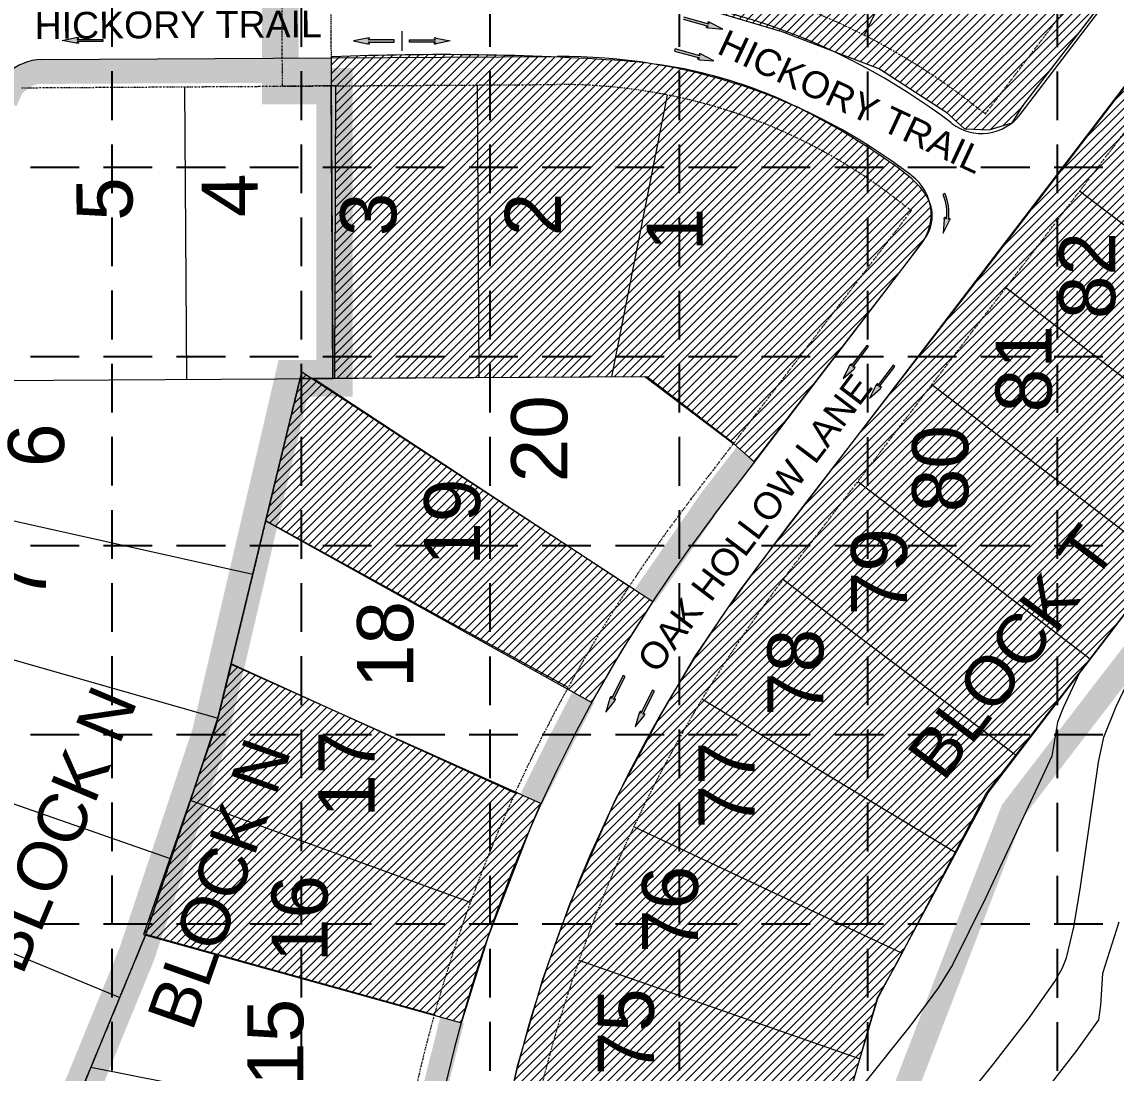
# Model space of a CAD drawing. Extents: x 218174 to 221286, y 216036 to 221010.
# Drawn here: x 218762 to 219211, y 218616.8 to 219048.1 of the extents above; entities that cross this region are included whole.
import ezdxf
from ezdxf.enums import TextEntityAlignment as Align

# ---------------------------------------------------------------- set-up
doc = ezdxf.new("R2010")
doc.units = 0
doc.header["$MEASUREMENT"] = 0
doc.linetypes.add('DASHED', pattern=[0.75, 0.5, -0.25])
doc.linetypes.add('DIVIDE', pattern=[1.25, 0.5, -0.25, 0, -0.25, 0, -0.25])
for name, color, linetype, lineweight in [('1 ARROWS', 7, 'Continuous', 0), ('1 BLOCK NUMBERS', 7, 'Continuous', 0), ('1 CURB LINE', 7, 'Continuous', 0), ('1 LOT NUMBERS', 7, 'Continuous', 0), ('1 PHASE LINES', 7, 'Continuous', 0), ('1 STREET NAMES', 7, 'Continuous', 0), ('1 TOPO', 42, 'Continuous', 0), ('25', 7, 'Continuous', 0), ('PH.3-27', 7, 'Continuous', 0), ('PH.3-29', 7, 'Continuous', 0), ('PH.4-27', 7, 'Continuous', 0), ('PH.4-29', 7, 'Continuous', 0)]:
    doc.layers.add(name, color=color, linetype=linetype, lineweight=lineweight)
for name, color, linetype in [('1 EROSION BLANKETS', 84, 'Continuous'), ('1 LIMITS OF DISTURBANCE', 1, 'DASHED'), ('1 SODDED LOT', 2, 'Continuous'), ('GRID', 251, 'DASHED')]:
    doc.layers.add(name, color=color, linetype=linetype)
doc.styles.get("Standard").update_dxf_attribs({"font": 'ARIAL.TTF'})
pattern_1 = [(45, (0, 0), (-1.767766952966369, 1.767766952966369), [])]

msp = doc.modelspace()

# ---------------------------------------------------------------- hatches: boundary and pattern name
at = {"layer": '1 ARROWS', "linetype": 'Continuous', "lineweight": 0}
h = msp.add_hatch(color=256, dxfattribs=at)
edge = h.paths.add_edge_path()
edge.add_line((219043.494188928, 219047.9115306392), (219043.8599781288, 219047.1792969141))
edge.add_line((219043.8599781288, 219047.1792969141), (219033.6601390141, 219050.0049530543))
edge.add_line((219033.6601390141, 219050.0049530543), (219033.4343959185, 219049.1751000438))
edge.add_line((219033.4343959185, 219049.1751000438), (219043.6303802187, 219046.3505118008))
edge.add_line((219043.6303802187, 219046.3505118008), (219042.9803479213, 219046.0117582231))
edge.add_line((219042.9803479213, 219046.0117582231), (219042.9791001552, 219046.0105362858))
edge.add_ellipse((219043.4820638986, 219045.8221404998), major_axis=(-0.5396705902496669, 0.1495179609495811), ratio=0.2857142857188273, start_angle=-17.18267222612733, end_angle=124.7269333290235)
edge.add_line((219043.7543857687, 219045.610238785), (219043.7533680291, 219045.6108294559))
edge.add_line((219043.7533680291, 219045.6108294559), (219049.5806, 219045.1753))
edge.add_line((219049.5806, 219045.1753), (219044.3755353549, 219047.8416991427))
edge.add_line((219044.3755353549, 219047.8416991427), (219044.3770063396, 219047.8422249894))
edge.add_ellipse((219044.0264466613, 219047.8047438093), major_axis=(-0.5396705902185697, 0.1495179609697695), ratio=0.2857142857192241, start_angle=234.1684722206289, end_angle=374.4967194461938)
edge.add_line((219043.494188928, 219047.9115306392), (219043.494188928, 219047.9115306392))
h = msp.add_hatch(color=256, dxfattribs=at)
edge = h.paths.add_edge_path()
edge.add_line((218785.2282, 219041.5508), (218784.6802, 219040.9428))
edge.add_line((218784.6802, 219040.9428), (218795.2642, 219040.9428))
edge.add_line((218795.2642, 219040.9428), (218795.2602, 219040.0828))
edge.add_line((218795.2602, 219040.0828), (218784.6802, 219040.0828))
edge.add_line((218784.6802, 219040.0828), (218785.2162, 219039.5828))
edge.add_line((218785.2162, 219039.5828), (218785.2170762508, 219039.581289293))
edge.add_ellipse((218784.682071409, 219039.5340099902), major_axis=(0.5599999835654649, 1.281461009340908e-05), ratio=0.2857142856656849, start_angle=235.2730666650564, end_angle=377.1826722268054, ccw=False)
edge.add_line((218784.3630615066, 219039.4025024787), (218784.3642, 219039.4028))
edge.add_line((218784.3642, 219039.4028), (218778.6322, 219040.5388))
edge.add_line((218778.6322, 219040.5388), (218784.3602, 219041.7188))
edge.add_line((218784.3602, 219041.7188), (218784.3589227942, 219041.7196994756))
edge.add_ellipse((218784.6867519287, 219041.5899882906), major_axis=(0.5599999835553902, 1.28145955607326e-05), ratio=0.2857142857313003, start_angle=-14.496719443086818, end_angle=125.83152777609769, ccw=False)
edge.add_line((218785.2282, 219041.5508), (218785.2282, 219041.5508))
h = msp.add_hatch(color=256, dxfattribs=at)
edge = h.paths.add_edge_path()
edge.add_line((218904.6809, 219039.3373), (218904.1409, 219039.8373))
edge.add_line((218904.1409, 219039.8373), (218914.7249, 219039.8533))
edge.add_line((218914.7249, 219039.8533), (218914.7249, 219040.7133))
edge.add_line((218914.7249, 219040.7133), (218904.1409, 219040.6973))
edge.add_line((218904.1409, 219040.6973), (218904.6889, 219041.3053))
edge.add_line((218904.6889, 219041.3053), (218904.6905218306, 219041.3069771244))
edge.add_ellipse((218904.1482897431, 219041.3461889318), major_axis=(0.5599993003929559, 0.0008676997387176976), ratio=0.2857142856996242, start_angle=-14.49671944819191, end_angle=125.831527777922)
edge.add_line((218903.8202629825, 219041.4753995054), (218903.8209, 219041.4733))
edge.add_line((218903.8209, 219041.4733), (218898.0929, 219040.2853))
edge.add_line((218898.0929, 219040.2853), (218903.8289, 219039.1573))
edge.add_ellipse((218904.1467478772, 219039.2902059224), major_axis=(0.5599993004085901, 0.0008676997202418555), ratio=0.2857142856774649, start_angle=235.2730666702234, end_angle=377.182672233985)
edge.add_line((218904.6816799093, 219039.3383018973), (218904.6809, 219039.3373))
edge.add_line((218904.6809, 219039.3373), (218904.6809, 219039.3373))
edge.add_line((218904.6809, 219039.3373), (218904.6809, 219039.3373))
h = msp.add_hatch(color=256, dxfattribs=at)
edge = h.paths.add_edge_path()
edge.add_line((218931.1689, 219039.3373), (218931.7089, 219039.8373))
edge.add_line((218931.7089, 219039.8373), (218921.1249, 219039.8533))
edge.add_line((218921.1249, 219039.8533), (218921.1249, 219040.7133))
edge.add_line((218921.1249, 219040.7133), (218931.7089, 219040.6973))
edge.add_line((218931.7089, 219040.6973), (218931.1609, 219041.3053))
edge.add_line((218931.1609, 219041.3053), (218931.1593124746, 219041.3069766453))
edge.add_ellipse((218931.7015445621, 219041.3461884527), major_axis=(-0.5599993003517315, 0.0008676997323755125), ratio=0.2857142857882789, start_angle=234.1684722188539, end_angle=374.496719431673, ccw=False)
edge.add_line((218932.0295713227, 219041.4753990264), (218932.0289, 219041.4733))
edge.add_line((218932.0289, 219041.4733), (218937.7569, 219040.2853))
edge.add_line((218937.7569, 219040.2853), (218932.0209, 219039.1573))
edge.add_ellipse((218931.7030863565, 219039.2902054433), major_axis=(-0.5599993003675948, 0.0008676997520417718), ratio=0.2857142857478522, start_angle=-17.182672219505378, end_angle=124.7269333372405, ccw=False)
edge.add_line((218931.1681543244, 219039.3383014182), (218931.1689, 219039.3373))
edge.add_line((218931.1689, 219039.3373), (218931.1689, 219039.3373))
edge.add_line((218931.1689, 219039.3373), (218931.1689, 219039.3373))
h = msp.add_hatch(color=256, dxfattribs=at)
edge = h.paths.add_edge_path()
edge.add_line((219039.889988928, 219034.9016306392), (219040.2557781288, 219034.1693969141))
edge.add_line((219040.2557781288, 219034.1693969141), (219030.0559390141, 219036.9950530543))
edge.add_line((219030.0559390141, 219036.9950530543), (219029.8301959185, 219036.1652000438))
edge.add_line((219029.8301959185, 219036.1652000438), (219040.0261802187, 219033.3406118008))
edge.add_line((219040.0261802187, 219033.3406118008), (219039.3761479213, 219033.0018582231))
edge.add_line((219039.3761479213, 219033.0018582231), (219039.3749001552, 219033.0006362858))
edge.add_ellipse((219039.8778638986, 219032.8122404998), major_axis=(-0.5396705902496669, 0.1495179609495811), ratio=0.2857142857188273, start_angle=-17.18267222612733, end_angle=124.7269333290235)
edge.add_line((219040.1501857687, 219032.600338785), (219040.149168029, 219032.6009294559))
edge.add_line((219040.149168029, 219032.6009294559), (219045.9764, 219032.1654))
edge.add_line((219045.9764, 219032.1654), (219040.7713353549, 219034.8317991427))
edge.add_line((219040.7713353549, 219034.8317991427), (219040.7728063396, 219034.8323249894))
edge.add_ellipse((219040.4222466613, 219034.7948438093), major_axis=(-0.5396705902185697, 0.1495179609697695), ratio=0.2857142857192241, start_angle=234.1684722206289, end_angle=374.4967194461938)
edge.add_line((219039.889988928, 219034.9016306392), (219039.889988928, 219034.9016306392))
h = msp.add_hatch(color=256, dxfattribs=at)
edge = h.paths.add_edge_path()
edge.add_line((219140.4235772142, 218967.2092462878), (219140, 218961.3754))
edge.add_line((219140, 218961.3754), (219142.6495842345, 218966.5807145497))
edge.add_line((219142.6495842345, 218966.5807145497), (219142.6506324156, 218966.5804251458))
edge.add_ellipse((219142.6107496546, 218966.9231654248), major_axis=(0.1521439156134521, 0.5389361599283419), ratio=0.2857142856586508, start_angle=235.273066671286, end_angle=377.182672232911)
edge.add_line((219142.7106138864, 218967.4508894287), (219142.7078560201, 218967.4518771714))
edge.add_line((219142.7078560201, 218967.4518771714), (219142.0815862532, 218967.0740807724))
edge.add_line((219142.0815862532, 218967.0740807724), (219142.0921753636, 218967.0774265125))
edge.add_ellipse((219121.8380733962, 218969.7525329123), major_axis=(14.44619051437899, 14.44619051437899), ratio=0.9999999999992439, start_angle=307.4760785550067, end_angle=337.8843452216398)
edge.add_line((219140.6600608154, 218977.6971932429), (219139.8677500169, 218977.3627633143))
edge.add_ellipse((219121.8380733962, 218969.7525329123), major_axis=(13.83807872566292, 13.83807872566292), ratio=0.9999999999982991, start_angle=307.8085452216744, end_angle=337.88435077719157, ccw=False)
edge.add_line((219141.2541223188, 218967.3026574316), (219141.2532345079, 218967.3036745511))
edge.add_line((219141.2532345079, 218967.3036745511), (219140.8204935226, 218967.9948526506))
edge.add_line((219140.8204935226, 218967.9948526506), (219140.8192347654, 218967.9971907923))
edge.add_ellipse((219140.6333893937, 218967.486294827), major_axis=(0.1521439155941794, 0.5389361598868452), ratio=0.2857142856976919, start_angle=-14.49671944370035, end_angle=125.8315277767805)
edge.add_line((219140.4194842865, 218967.2060422664), (219140.4228986978, 218967.2078931608))
edge.add_line((219140.4228986978, 218967.2078931608), (219140.4235772142, 218967.2092462878))
h = msp.add_hatch(color=256, dxfattribs=at)
edge = h.paths.add_edge_path()
edge.add_line((219103.8168383287, 218906.5002919999), (219103.001661384, 218906.4264368483))
edge.add_line((219103.001661384, 218906.4264368483), (219109.3494110469, 218914.8956242931))
edge.add_line((219109.3494110469, 218914.8956242931), (219108.6588505592, 218915.4082081896))
edge.add_line((219108.6588505592, 218915.4082081896), (219102.3134998947, 218906.9422214959))
edge.add_line((219102.3134998947, 218906.9422214959), (219102.234871786, 218907.6709969401))
edge.add_line((219102.234871786, 218907.6709969401), (219102.2341884678, 218907.6726041512))
edge.add_ellipse((219101.8754872129, 218907.272855558), major_axis=(0.3358700147523963, 0.4480974571419999), ratio=0.2857142857020912, start_angle=-17.1826722305527, end_angle=124.7269333293461)
edge.add_line((219101.5789304512, 218907.0964593092), (219101.5798513351, 218907.0971918793))
edge.add_line((219101.5798513351, 218907.0971918793), (219099.0511, 218901.8292))
edge.add_line((219099.0511, 218901.8292), (219103.4306872311, 218905.7049710773))
edge.add_line((219103.4306872311, 218905.7049710773), (219103.4306409768, 218905.7034096127))
edge.add_ellipse((219103.523463061, 218906.0435287095), major_axis=(0.3358700147534426, 0.4480974571257392), ratio=0.2857142856596107, start_angle=234.168472223415, end_angle=374.4967194489919)
edge.add_line((219103.8168383287, 218906.5002919999), (219103.8168383287, 218906.5002919999))
h = msp.add_hatch(color=256, dxfattribs=at)
edge = h.paths.add_edge_path()
edge.add_line((219114.6194383287, 218898.4036919999), (219113.804261384, 218898.3298368483))
edge.add_line((219113.804261384, 218898.3298368483), (219120.1520110469, 218906.7990242931))
edge.add_line((219120.1520110469, 218906.7990242931), (219119.4614505592, 218907.3116081896))
edge.add_line((219119.4614505592, 218907.3116081896), (219113.1160998947, 218898.8456214959))
edge.add_line((219113.1160998947, 218898.8456214959), (219113.037471786, 218899.5743969402))
edge.add_line((219113.037471786, 218899.5743969402), (219113.0367884678, 218899.5760041513))
edge.add_ellipse((219112.6780872129, 218899.176255558), major_axis=(0.3358700147523963, 0.4480974571419999), ratio=0.2857142857020912, start_angle=-17.1826722305527, end_angle=124.7269333293461)
edge.add_line((219112.3815304512, 218898.9998593092), (219112.3824513351, 218899.0005918793))
edge.add_line((219112.3824513351, 218899.0005918793), (219109.8537, 218893.7326))
edge.add_line((219109.8537, 218893.7326), (219114.2332872311, 218897.6083710773))
edge.add_line((219114.2332872311, 218897.6083710773), (219114.2332409768, 218897.6068096127))
edge.add_ellipse((219114.326063061, 218897.9469287095), major_axis=(0.3358700147534426, 0.4480974571257392), ratio=0.2857142856596107, start_angle=234.168472223415, end_angle=374.4967194489919)
edge.add_line((219114.6194383287, 218898.4036919999), (219114.6194383287, 218898.4036919999))
h = msp.add_hatch(color=256, dxfattribs=at)
edge = h.paths.add_edge_path()
edge.add_line((219005.5658647247, 218770.3776593053), (219004.7757685753, 218770.1638461382))
edge.add_line((219004.7757685753, 218770.1638461382), (219009.562086467, 218779.6037728505))
edge.add_line((219009.562086467, 218779.6037728505), (219008.7932389382, 218779.9891161687))
edge.add_line((219008.7932389382, 218779.9891161687), (219004.0087299346, 218770.5527570781))
edge.add_line((219004.0087299346, 218770.5527570781), (219003.8051682409, 218771.2569293819))
edge.add_line((219003.8051682409, 218771.2569293819), (219003.8042170931, 218771.2583940897))
edge.add_ellipse((219003.5201074559, 218770.8026011263), major_axis=(0.2532557548776231, 0.4994612121678686), ratio=0.2857142856465136, start_angle=-17.18267223583802, end_angle=124.7269333251701)
edge.add_line((219003.2585518933, 218770.5775450659), (219003.259332106, 218770.5784259485))
edge.add_line((219003.259332106, 218770.5784259485), (219001.6804, 218764.9523))
edge.add_line((219001.6804, 218764.9523), (219005.3231761153, 218769.5275121217))
edge.add_line((219005.3231761153, 218769.5275121217), (219005.3234007818, 218769.5259662123))
edge.add_ellipse((219005.3559622304, 218769.8770170408), major_axis=(0.2532557548510342, 0.4994612120809593), ratio=0.2857142857515779, start_angle=234.1684722178788, end_angle=374.4967194412129)
edge.add_line((219005.5658647247, 218770.3776593053), (219005.5658647247, 218770.3776593053))
h = msp.add_hatch(color=256, dxfattribs=at)
edge = h.paths.add_edge_path()
edge.add_line((219017.6066647247, 218764.2726593053), (219016.8165685753, 218764.0588461382))
edge.add_line((219016.8165685753, 218764.0588461382), (219021.6028864669, 218773.4987728505))
edge.add_line((219021.6028864669, 218773.4987728505), (219020.8340389382, 218773.8841161687))
edge.add_line((219020.8340389382, 218773.8841161687), (219016.0495299346, 218764.447757078))
edge.add_line((219016.0495299346, 218764.447757078), (219015.8459682409, 218765.1519293819))
edge.add_line((219015.8459682409, 218765.1519293819), (219015.8450170931, 218765.1533940897))
edge.add_ellipse((219015.5609074559, 218764.6976011263), major_axis=(0.2532557548776231, 0.4994612121678686), ratio=0.2857142856465136, start_angle=-17.18267223583802, end_angle=124.7269333251701)
edge.add_line((219015.2993518933, 218764.4725450659), (219015.300132106, 218764.4734259485))
edge.add_line((219015.300132106, 218764.4734259485), (219013.7212, 218758.8473))
edge.add_line((219013.7212, 218758.8473), (219017.3639761152, 218763.4225121216))
edge.add_line((219017.3639761152, 218763.4225121216), (219017.3642007818, 218763.4209662123))
edge.add_ellipse((219017.3967622304, 218763.7720170408), major_axis=(0.2532557548510342, 0.4994612120809593), ratio=0.2857142857515779, start_angle=234.1684722178788, end_angle=374.4967194412129)
edge.add_line((219017.6066647247, 218764.2726593053), (219017.6066647247, 218764.2726593053))
at = {"layer": '1 SODDED LOT', "lineweight": 0}
h = msp.add_hatch(dxfattribs=at)
h.set_pattern_fill('ANSI31', color=256, scale=20, style=0)
h.set_pattern_definition(pattern_1)
edge = h.paths.add_edge_path()
edge.add_line((219551.4906559289, 220110.564609817), (219367.0987866988, 220109.8185611151))
edge.add_line((219367.0987866988, 220109.8185611151), (219364.5965155221, 219607.4716750037))
edge.add_line((219364.5965155221, 219607.4716750037), (219357.5099899668, 219536.6510588022))
edge.add_line((219357.5099899668, 219536.6510588022), (219331.5260828251, 219464.650086645))
edge.add_line((219331.5260828251, 219464.650086645), (219289.0069493876, 219380.8456823144))
edge.add_line((219289.0069493876, 219380.8456823144), (219143.733235187, 219186.0889645997))
edge.add_line((219143.733235187, 219186.0889645997), (219037.2010362386, 219189.4039041139))
edge.add_line((219037.2010362386, 219189.4039041139), (219018.3036546521, 219060.7464366794))
edge.add_line((219018.3036546521, 219060.7464366794), (219073.8147516077, 219044.2216270044))
edge.add_line((219073.8147516077, 219044.2216270044), (219113.97170986, 219028.8771617048))
edge.add_line((219113.97170986, 219028.8771617048), (219141.1367045943, 219011.1719960742))
edge.add_line((219141.1367045943, 219011.1719960742), (219148.7325851158, 219004.2703739246))
edge.add_line((219148.7325851158, 219004.2703739246), (219158.9253344339, 219003.8629213669))
edge.add_line((219158.9253344339, 219003.8629213669), (219168.3026542572, 219006.7150892708))
edge.add_line((219168.3026542572, 219006.7150892708), (219172.7874567953, 219013.6417943318))
edge.add_line((219172.7874567953, 219013.6417943318), (219360.4262625045, 219257.5249111722))
edge.add_arc((218829.9204208373, 219665.6855245095), 669.3515775158193, 322.4260346540026, 357.521118745443)
edge.add_line((219498.6456402032, 219636.7353033207), (219499.4840874574, 219911.9301388391))
edge.add_arc((219913.975405297, 219910.667291349), 414.4932416194639, 151.4302003989582, 179.8254351675008, ccw=False)
edge.add_line((219549.9528626947, 220108.889983858), (219551.7776915674, 220109.6488172017))
edge.add_line((219551.7776915674, 220109.6488172017), (219551.4906559289, 220110.564609817))
at = {"layer": '1 SODDED LOT', "linetype": 'Continuous', "lineweight": 0}
h = msp.add_hatch(dxfattribs=at)
h.set_pattern_fill('ANSI31', color=256, scale=20, style=0)
h.set_pattern_definition(pattern_1)
edge = h.paths.add_edge_path()
edge.add_line((218792.9918153847, 218306.4195170463), (218792.5888110316, 218436.9376130824))
edge.add_arc((218809.7071111705, 218436.9904697335), 17.11838174213729, 84.14847109547941, 180.1769132087799, ccw=False)
edge.add_arc((218825.1578782486, 218587.7517125168), 134.432528940832, 264.1484710954739, 275.8515289045138)
edge.add_arc((218866.0087629731, 218189.1481921392), 266.2588251462553, 85.56204872935768, 95.85152890451491, ccw=False)
edge.add_arc((218884.598667137, 218428.6713506981), 26.01534860038777, 52.50439969126438, 85.56204872930999, ccw=False)
edge.add_arc((218914.773799782, 218468.0026023273), 23.5576882731502, 232.5043996913234, 278.95432371486)
edge.add_arc((218907.3005126679, 218515.4317646805), 71.57201386264967, 278.9543237148562, 298.8099972128906)
edge.add_arc((218927.4544929734, 218478.7869576906), 29.75067001195555, 298.8099972128783, 364.7503404419957)
edge.add_arc((218887.6386451703, 218475.4782776556), 69.70375624887551, 4.750340442012384, 26.0244827037755)
edge.add_arc((218969.4331892006, 218515.4154167659), 21.3199907265564, 165.9265098079536, 206.0244827037681, ccw=False)
edge.add_arc((218911.5841076669, 218529.9176504642), 38.31918277989546, 345.9265098079547, 362.7294290659009)
edge.add_arc((218991.0059255813, 218533.7039737903), 41.19283772741487, 164.492575404807, 182.7294290659083, ccw=False)
edge.add_line((218951.3126795228, 218544.7174245381), (218957.0250880116, 218581.7973906528))
edge.add_line((218957.0250880116, 218581.7973906528), (218965.3532897167, 218619.6507928589))
edge.add_line((218965.3532897167, 218619.6507928589), (218975.7844262755, 218655.3212290484))
edge.add_line((218975.7844262755, 218655.3212290484), (218986.910949172, 218686.1275027418))
edge.add_line((218986.910949172, 218686.1275027418), (219005.5749255331, 218729.0737087201))
edge.add_line((219005.5749255331, 218729.0737087201), (219024.2308981534, 218763.8928197773))
edge.add_line((219024.2308981534, 218763.8928197773), (219038.1181353317, 218787.6630125561))
edge.add_line((219038.1181353317, 218787.6630125561), (219056.0106151165, 218813.9596891196))
edge.add_line((219056.0106151165, 218813.9596891196), (219076.2424282412, 218840.9921079255))
edge.add_line((219076.2424282412, 218840.9921079255), (219154.9378749889, 218943.261599778))
edge.add_line((219154.9378749889, 218943.261599778), (219302.1438696769, 219136.1252177535))
edge.add_line((219302.1438696769, 219136.1252177535), (219343.0271480601, 219189.8129779124))
edge.add_arc((219358.0117187475, 219178.4022136515), 18.83461971216309, 94.05657188097922, 142.7106947803644, ccw=False)
edge.add_arc((219358.3452576294, 219173.6991223459), 23.5495233182004, 38.496627951999415, 94.05657188098678, ccw=False)
edge.add_line((219376.7761694218, 219188.357960602), (219456.7607520093, 219127.3601066703))
edge.add_line((219456.7607520093, 219127.3601066703), (219452.083984884, 219117.0520491232))
edge.add_line((219452.083984884, 219117.0520491232), (219286.1101146087, 218898.6049499989))
edge.add_line((219286.1101146087, 218898.6049499989), (219195.7687342062, 218780.8971230036))
edge.add_line((219195.7687342062, 218780.8971230036), (219157.6976288217, 218731.7207549199))
edge.add_line((219157.6976288217, 218731.7207549199), (219120.9072713568, 218661.8672320252))
edge.add_line((219120.9072713568, 218661.8672320252), (219113.0114637408, 218647.5350000087))
edge.add_line((219113.0114637408, 218647.5350000087), (219092.5094443291, 218576.6106938768))
edge.add_line((219092.5094443291, 218576.6106938768), (219085.9693636759, 218555.8647173932))
edge.add_line((219085.9693636759, 218555.8647173932), (219078.1509895835, 218507.7567122657))
edge.add_line((219078.1509895835, 218507.7567122657), (219078.1691740824, 218304.7228306319))
edge.add_line((219078.1691740824, 218304.7228306319), (218792.9918153847, 218306.4195170463))
h = msp.add_hatch(dxfattribs=at)
h.set_pattern_fill('ANSI31', color=256, scale=20, style=0)
h.set_pattern_definition(pattern_1)
edge = h.paths.add_edge_path()
edge.add_line((218890.2948494721, 218901.9633619275), (219017.651247006, 218902.6093569106))
edge.add_line((219017.651247006, 218902.6093569106), (219054.1808319263, 218875.0649618356))
edge.add_line((219054.1808319263, 218875.0649618356), (219062.5400454588, 218867.5812447517))
edge.add_line((219062.5400454588, 218867.5812447517), (219126.6761755835, 218951.1881472102))
edge.add_line((219126.6761755835, 218951.1881472102), (219132.5701515987, 218959.3060937009))
edge.add_arc((219119.887193312, 218968.5144633333), 15.67327349939423, 324.0187472457891, 396.5455574847938)
edge.add_arc((219099.1225729251, 218953.1238867116), 41.51972990178454, 36.54555748477078, 53.49797667503278)
edge.add_arc((218950.8886156238, 218752.8119850618), 290.7147620347448, 53.4979766750335, 62.50214477983394)
edge.add_arc((218995.7025267608, 218838.9065759139), 193.6551658817027, 62.50214477983997, 86.02825116851508)
edge.add_arc((218934.5915588794, 217958.7425740153), 1075.938125387183, 86.02825116851493, 92.40395198092087)
edge.add_line((218889.4617987939, 219033.7338085918), (218888.9043969463, 219033.7338085918))
edge.add_line((218888.9043969463, 219033.7338085918), (218888.9043969463, 219022.0326767137))
edge.add_line((218888.9043969463, 219022.0326767137), (218890.6624879629, 219022.0326767137))
edge.add_line((218890.6624879629, 219022.0326767137), (218890.2948494721, 218901.9633619275))
h = msp.add_hatch(dxfattribs=at)
h.set_pattern_fill('ANSI31', color=256, scale=20, style=0)
h.set_pattern_definition(pattern_1)
h.paths.add_polyline_path([(218862.1390128775, 218843.3283506808), (218876.8456623598, 218904.5317895282), (219011.2939504476, 218816.5476410917), (219020.8578656911, 218810.3933993776), (219007.8155247274, 218789.6948789287), (218995.7817618118, 218768.9415373797)])
h = msp.add_hatch(dxfattribs=at)
h.set_pattern_fill('ANSI31', color=256, scale=20, style=0)
h.set_pattern_definition(pattern_1)
h.paths.add_polyline_path([(218811.9785025719, 218673.7479858052), (218942.4257740283, 218637.4856461744), (218953.5412197477, 218673.0747192356), (218970.7266170616, 218717.4550516783), (218974.9671696456, 218727.49079867), (218847.9780691096, 218784.4686238768), (218841.5517482912, 218759.1396543756)])

# ---------------------------------------------------------------- linework, layer by layer
at = {"layer": '1 ARROWS', "linetype": 'Continuous', "lineweight": 0}
for p, q in [((219043.8599781288, 219047.1792969141), (219033.6601390141, 219050.0049530543)), ((219033.4343959185, 219049.1751000438), (219043.6303802187, 219046.3505118008)), ((219042.9803479213, 219046.0117582231), (219042.9791001552, 219046.0105362858)), ((219043.6303802187, 219046.3505118008), (219042.9803479213, 219046.0117582231)), ((219043.494188928, 219047.9115306392), (219043.8599781288, 219047.1792969141)), ((219043.494188928, 219047.9115306392), (219043.494188928, 219047.9115306392)), ((219043.7543857687, 219045.610238785), (219043.7533680291, 219045.6108294559)), ((219043.7533680291, 219045.6108294559), (219049.5806, 219045.1753)), ((219044.3755353549, 219047.8416991427), (219044.3770063396, 219047.8422249894)), ((219049.5806, 219045.1753), (219044.3755353549, 219047.8416991427)), ((218778.6322, 219040.5388), (218784.3602, 219041.7188)), ((218784.3642, 219039.4028), (218778.6322, 219040.5388)), ((218784.3602, 219041.7188), (218784.3589227942, 219041.7196994756)), ((218785.2282, 219041.5508), (218784.6802, 219040.9428)), ((218784.6802, 219040.9428), (218795.2642, 219040.9428)), ((218785.2282, 219041.5508), (218785.2282, 219041.5508)), ((218795.2642, 219040.9428), (218795.2602, 219040.0828)), ((218903.8209, 219041.4733), (218898.0929, 219040.2853)), ((218903.8202629825, 219041.4753995054), (218903.8209, 219041.4733)), ((218904.1409, 219040.6973), (218904.6889, 219041.3053)), ((218914.7249, 219040.7133), (218904.1409, 219040.6973)), ((218904.6889, 219041.3053), (218904.6905218306, 219041.3069771244)), ((218914.7249, 219039.8533), (218914.7249, 219040.7133)), ((218917.9449, 219044.2813), (218917.9049, 219036.2813)), ((218921.1249, 219039.8533), (218921.1249, 219040.7133)), ((218921.1249, 219040.7133), (218931.7089, 219040.6973)), ((218931.1609, 219041.3053), (218931.1593124746, 219041.3069766453)), ((218931.7089, 219040.6973), (218931.1609, 219041.3053)), ((218932.0295713227, 219041.4753990264), (218932.0289, 219041.4733)), ((218932.0289, 219041.4733), (218937.7569, 219040.2853)), ((218784.3630615066, 219039.4025024787), (218784.3642, 219039.4028)), ((218795.2602, 219040.0828), (218784.6802, 219040.0828)), ((218784.6802, 219040.0828), (218785.2162, 219039.5828)), ((218785.2162, 219039.5828), (218785.2170762508, 219039.581289293)), ((218898.0929, 219040.2853), (218903.8289, 219039.1573)), ((218904.1409, 219039.8373), (218914.7249, 219039.8533)), ((218904.6809, 219039.3373), (218904.1409, 219039.8373)), ((218904.6816799093, 219039.3383018973), (218904.6809, 219039.3373)), ((218904.6809, 219039.3373), (218904.6809, 219039.3373)), ((218904.6809, 219039.3373), (218904.6809, 219039.3373)), ((218931.7089, 219039.8373), (218921.1249, 219039.8533)), ((218931.1681543244, 219039.3383014182), (218931.1689, 219039.3373)), ((218931.1689, 219039.3373), (218931.7089, 219039.8373)), ((218931.1689, 219039.3373), (218931.1689, 219039.3373)), ((218931.1689, 219039.3373), (218931.1689, 219039.3373)), ((218937.7569, 219040.2853), (218932.0209, 219039.1573)), ((219030.0559390141, 219036.9950530543), (219029.8301959185, 219036.1652000438)), ((219029.8301959185, 219036.1652000438), (219040.0261802187, 219033.3406118008)), ((219040.2557781288, 219034.1693969141), (219030.0559390141, 219036.9950530543)), ((219039.3761479213, 219033.0018582231), (219039.3749001552, 219033.0006362858)), ((219040.0261802187, 219033.3406118008), (219039.3761479213, 219033.0018582231)), ((219039.889988928, 219034.9016306392), (219040.2557781288, 219034.1693969141)), ((219039.889988928, 219034.9016306392), (219039.889988928, 219034.9016306392)), ((219040.1501857687, 219032.600338785), (219040.149168029, 219032.6009294559)), ((219040.149168029, 219032.6009294559), (219045.9764, 219032.1654)), ((219040.7713353549, 219034.8317991427), (219040.7728063396, 219034.8323249894)), ((219045.9764, 219032.1654), (219040.7713353549, 219034.8317991427)), ((219140.6600608154, 218977.6971932429), (219139.8677500169, 218977.3627633143)), ((219140.4235772142, 218967.2092462878), (219140, 218961.3754)), ((219140, 218961.3754), (219142.6495842345, 218966.5807145497)), ((219140.4194842865, 218967.2060422664), (219140.4228986978, 218967.2078931608)), ((219140.4228986978, 218967.2078931608), (219140.4235772142, 218967.2092462878)), ((219140.8204935226, 218967.9948526506), (219140.8192347654, 218967.9971907923)), ((219141.2532345079, 218967.3036745511), (219140.8204935226, 218967.9948526506)), ((219141.2541223188, 218967.3026574316), (219141.2532345079, 218967.3036745511)), ((219142.7078560201, 218967.4518771714), (219142.0815862532, 218967.0740807724)), ((219142.0815862532, 218967.0740807724), (219142.0921753636, 218967.0774265125)), ((219142.6495842345, 218966.5807145497), (219142.6506324156, 218966.5804251458)), ((219142.7106138864, 218967.4508894287), (219142.7078560201, 218967.4518771714)), ((219108.6588505592, 218915.4082081896), (219102.3134998947, 218906.9422214959)), ((219103.001661384, 218906.4264368483), (219109.3494110469, 218914.8956242931)), ((219109.3494110469, 218914.8956242931), (219108.6588505592, 218915.4082081896)), ((219101.5798513351, 218907.0971918793), (219099.0511, 218901.8292)), ((219099.0511, 218901.8292), (219103.4306872311, 218905.7049710773)), ((219101.5789304512, 218907.0964593092), (219101.5798513351, 218907.0971918793)), ((219102.234871786, 218907.6709969401), (219102.2341884678, 218907.6726041512)), ((219102.3134998947, 218906.9422214959), (219102.234871786, 218907.6709969401)), ((219103.8168383287, 218906.5002919999), (219103.001661384, 218906.4264368483)), ((219103.4306872311, 218905.7049710773), (219103.4306409768, 218905.7034096127)), ((219103.8168383287, 218906.5002919999), (219103.8168383287, 218906.5002919999)), ((219119.4614505592, 218907.3116081896), (219113.1160998947, 218898.8456214959)), ((219113.804261384, 218898.3298368483), (219120.1520110469, 218906.7990242931)), ((219120.1520110469, 218906.7990242931), (219119.4614505592, 218907.3116081896)), ((219112.3824513351, 218899.0005918793), (219109.8537, 218893.7326)), ((219109.8537, 218893.7326), (219114.2332872311, 218897.6083710773)), ((219112.3815304512, 218898.9998593092), (219112.3824513351, 218899.0005918793)), ((219113.037471786, 218899.5743969402), (219113.0367884678, 218899.5760041513)), ((219113.1160998947, 218898.8456214959), (219113.037471786, 218899.5743969402)), ((219114.6194383287, 218898.4036919999), (219113.804261384, 218898.3298368483)), ((219114.2332872311, 218897.6083710773), (219114.2332409768, 218897.6068096127)), ((219114.6194383287, 218898.4036919999), (219114.6194383287, 218898.4036919999)), ((219008.7932389382, 218779.9891161687), (219004.0087299346, 218770.5527570781)), ((219009.562086467, 218779.6037728505), (219008.7932389382, 218779.9891161687)), ((219004.7757685753, 218770.1638461382), (219009.562086467, 218779.6037728505)), ((219003.8051682409, 218771.2569293819), (219003.8042170931, 218771.2583940897)), ((219004.0087299346, 218770.5527570781), (219003.8051682409, 218771.2569293819)), ((219020.8340389382, 218773.8841161687), (219016.0495299346, 218764.447757078)), ((219016.8165685753, 218764.0588461382), (219021.6028864669, 218773.4987728505)), ((219021.6028864669, 218773.4987728505), (219020.8340389382, 218773.8841161687)), ((219003.259332106, 218770.5784259485), (219001.6804, 218764.9523)), ((219001.6804, 218764.9523), (219005.3231761153, 218769.5275121217)), ((219003.2585518933, 218770.5775450659), (219003.259332106, 218770.5784259485)), ((219005.5658647247, 218770.3776593053), (219004.7757685753, 218770.1638461382)), ((219005.3231761153, 218769.5275121217), (219005.3234007818, 218769.5259662123)), ((219005.5658647247, 218770.3776593053), (219005.5658647247, 218770.3776593053)), ((219015.300132106, 218764.4734259485), (219013.7212, 218758.8473)), ((219013.7212, 218758.8473), (219017.3639761152, 218763.4225121216)), ((219015.2993518933, 218764.4725450659), (219015.300132106, 218764.4734259485)), ((219015.8459682409, 218765.1519293819), (219015.8450170931, 218765.1533940897)), ((219016.0495299346, 218764.447757078), (219015.8459682409, 218765.1519293819)), ((219017.6066647247, 218764.2726593053), (219016.8165685753, 218764.0588461382)), ((219017.3639761152, 218763.4225121216), (219017.3642007818, 218763.4209662123)), ((219017.6066647247, 218764.2726593053), (219017.6066647247, 218764.2726593053))]:
    msp.add_line(p, q, dxfattribs=at)
for centre, major_axis, ratio, start_param, end_param in [((219043.4820638986, 219045.8221404998), (-0.5396705902496669, 0.1495179609495811), 0.2857142857188273, -0.2998942046369055, 2.176895652506912), ((219044.0264466613, 219047.8047438093), (-0.5396705902185697, 0.1495179609697695), 0.2857142857192241, 4.087010844614852, 6.536200792253556), ((218904.1482897431, 219041.3461889318), (0.5599993003929558, 0.0008676997387176974), 0.2857142856996242, -0.2530154851088444, 2.196174462539444), ((218931.7015445621, 219041.3461884527), (-0.5599993003517313, 0.000867699732375512), 0.2857142857882789, 4.087010844583872, 6.536200792000118), ((218904.1467478772, 219039.2902059224), (0.5599993004085901, 0.0008676997202418555), 0.2857142856774649, 4.10628965465953, 6.583079511953633), ((218931.7030863565, 219039.2902054433), (-0.5599993003675949, 0.000867699752041772), 0.2857142857478521, -0.2998942045213313, 2.176895652650324), ((219039.8778638986, 219032.8122404998), (-0.5396705902496669, 0.1495179609495811), 0.2857142857188273, -0.2998942046369055, 2.176895652506912), ((219040.4222466613, 219034.7948438093), (-0.5396705902185697, 0.1495179609697695), 0.2857142857192241, 4.087010844614852, 6.536200792253556), ((219101.8754872129, 218907.272855558), (0.3358700147523962, 0.4480974571419997), 0.2857142857020912, -0.2998942047141429, 2.176895652512541), ((219103.523463061, 218906.0435287095), (0.3358700147534424, 0.4480974571257389), 0.2857142856596107, 4.087010844663479, 6.536200792302393), ((219112.6780872129, 218899.176255558), (0.3358700147523962, 0.4480974571419997), 0.2857142857020912, -0.2998942047141429, 2.176895652512541), ((219114.326063061, 218897.9469287095), (0.3358700147534424, 0.4480974571257389), 0.2857142856596107, 4.087010844663479, 6.536200792302393), ((219003.5201074559, 218770.8026011263), (0.2532557548776231, 0.4994612121678686), 0.2857142856465136, -0.2998942048063891, 2.176895652439658), ((219005.3559622304, 218769.8770170408), (0.2532557548510342, 0.4994612120809593), 0.2857142857515779, 4.087010844566852, 6.536200792166623), ((219015.5609074559, 218764.6976011263), (0.2532557548776231, 0.4994612121678686), 0.2857142856465136, -0.2998942048063891, 2.176895652439658), ((219017.3967622304, 218763.7720170408), (0.2532557548510342, 0.4994612120809593), 0.2857142857515779, 4.087010844566852, 6.536200792166623)]:
    msp.add_ellipse(centre, major_axis=major_axis, ratio=ratio, start_param=start_param, end_param=end_param, dxfattribs=at)
at = {"layer": '1 ARROWS', "linetype": 'Continuous', "lineweight": 0, "extrusion": (0, 0, -1)}
for centre, major_axis, ratio, start_param, end_param in [((218784.6867519287, 219041.5899882906), (0.5599999835553902, 1.28145955607326e-05), 0.2857142857313003, 4.087010844671982, 6.536200792199329), ((218784.682071409, 219039.5340099902), (0.5599999835654649, 1.281461009340908e-05), 0.2857142856656849, -0.2998942046487396, 2.176895652610237), ((219121.8380733962, 218969.7525329123), (14.44619051437899, 14.44619051437899), 0.9999999999992446, 0.3859909921168017, 0.9167153652739897), ((219140.6333893937, 218967.486294827), (0.1521439155941793, 0.538936159886845), 0.2857142856976919, 4.087010844660066, 6.536200792210037)]:
    msp.add_ellipse(centre, major_axis=major_axis, ratio=ratio, start_param=start_param, end_param=end_param, dxfattribs=at)
at = {"layer": '1 ARROWS', "linetype": 'Continuous', "lineweight": 0, "extrusion": (0, 0, -0.9999999999999998)}
for centre, major_axis, ratio, start_param, end_param in [((219121.8380733962, 218969.7525329123), (13.83807872566292, 13.83807872566292), 0.9999999999982991, 0.385990895154132, 0.9109127272875082), ((219142.6107496546, 218966.9231654248), (0.152143915613452, 0.5389361599283418), 0.2857142856586508, -0.2998942047553028, 2.17689565250151)]:
    msp.add_ellipse(centre, major_axis=major_axis, ratio=ratio, start_param=start_param, end_param=end_param, dxfattribs=at)
at = {"layer": '1 ARROWS', "linetype": 'Continuous', "lineweight": 0}
for p in [(219042.9803479213, 219046.0117582231), (218785.2162, 219039.5828), (219039.3761479213, 219033.0018582231), (219102.234871786, 218907.6709969401), (219113.037471786, 218899.5743969402), (219003.8051682409, 218771.2569293819), (219015.8459682409, 218765.1519293819)]:
    msp.add_point(p, dxfattribs=at)
at = {"layer": '1 CURB LINE', "color": 7, "linetype": 'Continuous', "lineweight": 0}
for p, q in [((219171.6668, 219010.1753), (219361.7664, 219259.0027)), ((219067.2485, 218829.0241), (219342.6292, 219189.4786)), ((218770.1362042329, 219032.6337909452), (218888.891395294, 219033.3546536729)), ((218888.8914, 219033.3546), (218981.7257, 219033.9181)), ((219143.1288, 219006.809), (219143.6323, 219006.4243)), ((219126.7374, 218985.3538), (219127.241, 218984.9691)), ((219045.7933, 218845.4155), (219130.9919, 218956.9347))]:
    msp.add_line(p, q, dxfattribs=at)
for centre, radius, start, end in [((218983.1613081721, 218797.4225298074), 263.5, 52.620825, 90.34778888888889), ((218770.2576099398, 219012.634159433), 20, 90.34780386423671, 177.787985670373), ((218983.1613081721, 218797.4225298074), 236.5, 52.620825, 90.34778888888889), ((219155.7740786585, 219022.3170099489), 20, 232.6206055555556, 322.6208305555556), ((219115.0991998957, 218969.0763941235), 20, 322.6208277777777, 52.62060555555556), ((219533.3020662483, 218472.9675787489), 613.4999999999995, 142.6208277777778, 177.3918388888889), ((219533.3020662483, 218472.9675787489), 586.4999999999995, 142.6208277777778, 175.6921611111111)]:
    msp.add_arc(centre, radius, start, end, dxfattribs=at)
at = {"layer": '1 EROSION BLANKETS', "linetype": 'Continuous', "lineweight": 0, "const_width": 10, "flags": 128}
msp.add_lwpolyline([(218755.2735789215, 219015.591741722), (218757.9631986422, 219021.5436989036), (218760.4639514251, 219023.9527585321), (218764.580285953, 219026.6498200111), (218768.2640983319, 219027.6408613607), (218888.9232430878, 219028.236933707)], dxfattribs=at)
at = {"layer": '1 EROSION BLANKETS', "lineweight": 0, "const_width": 10, "flags": 128}
for points in [[(219017.7489893012, 218812.7544355371), (219045.0585423663, 218852.1953220084), (219059.273207242, 218870.6516548298)], [(218971.2756422741, 218729.493285843), (218983.6093213622, 218754.0788237882), (218992.3533334055, 218770.9203775973)], [(218920.2104958333, 218544.8613675619), (218923.7329741425, 218579.582161944), (218938.5506728594, 218638.5086375484)]]:
    msp.add_lwpolyline(points, dxfattribs=at)
at = {"layer": '1 LIMITS OF DISTURBANCE', "lineweight": 0, "ltscale": 50, "const_width": 10, "flags": 128}
msp.add_lwpolyline([(218444.4822009378, 220364.2087428127), (219055.857668967, 220366.6779388952), (219055.857668967, 220772.7696965267), (219285.0863828114, 220772.7696965267), (219285.0863828114, 220791.7335587853), (219318.8554241965, 220791.7335587853), (219318.8554241965, 220759.5240548454), (219391.601146207, 220758.4415755138), (220987.667060722, 220731.1144035474), (220986.7197379695, 220286.8091661247), (221023.2650102217, 220286.8091661247), (221023.2650102217, 220226.9214105199), (220988.4649376277, 220226.9214105199), (220988.4649376277, 219086.779522647), (220977.7945212361, 219041.6758504541, 0.03000122989087034), (220966.3612096216, 218975.9845275235, 0.03704064733269622), (220958.7390232219, 218777.006480876, -0.0101856939958706), (220966.039779394, 218302.6241112363), (220199.5849835647, 218302.6241112363), (219982.3855932277, 216800.0150451882), (219977.5853550621, 216762.8416492814), (218877.4706299325, 216761.9335807207), (218945.2876769361, 216986.6623163462), (218954.7725792511, 217018.0570657145), (218971.3711209517, 217065.4453673034), (218954.8033776455, 217122.225412711), (218977.97593586, 217150.6427880634), (218953.2759864516, 217263.4655617167), (219000.173787857, 217274.2659437782), (219042.0764653459, 217384.3261462432), (219013.3432068802, 217433.3747258098), (219061.2319781042, 217463.2823920406), (219069.3844603495, 217505.3066446885), (219032.4881251179, 217553.6185555894), (219010.6884965084, 217581.6761660247), (219077.041073506, 217902.0243416065), (219154.3434638442, 217909.6853876947), (219184.1853364456, 217879.8662759533), (219210.362413556, 217907.0696777637), (219196.6583446522, 217984.8573100211), (219196.266951059, 218037.7639563552), (219218.3102775017, 218088.1203908873), (219287.6021185969, 218144.4504261659), (219303.4570167389, 218163.2271045921), (219276.2187716679, 218216.9971774631), (219308.553435998, 218249.6543638936), (219362.5487625909, 218227.735489162), (219407.8256037375, 218356.005375819), (219624.5411199252, 218350.175185403), (219618.323131142, 218768.3288473151), (219580.0265123588, 218772.4883490713), (219581.6915892365, 218810.7557698603), (219618.323131142, 218809.9238764573), (219616.5590213124, 219036.7502892522), (219553.4185778775, 219045.1625951735), (219530.2670641653, 218997.8433700236), (219491.3304662735, 219015.7195186589), (219509.2202568015, 219059.8841450111), (219452.3938470384, 219092.4818319036), (219322.8841444425, 218925.1875902816), (219168.5833565106, 218724.4836401443), (219101.3963737568, 218550.1996503541), (219137.9702208544, 218518.1612799625), (219105.8653205002, 218463.431513591), (219082.6381332332, 218238.5597961059), (218854.7213917476, 217964.361363612), (218635.5148529474, 218283.5341396029), (218444.6246461794, 218285.591644741), (218423.5765368737, 220363.6489399396)], format="xyb", dxfattribs=at)
at = {"layer": '1 PHASE LINES', "linetype": 'Continuous', "lineweight": 0, "const_width": 15, "flags": 128}
msp.add_lwpolyline([(219072.7367471159, 220353.2492012243), (219364.2156749931, 220353.2492012243), (219364.2156749931, 219640.0514935064, -0.1963308952916351), (219225.3753395168, 219300.0932290771), (219142.0511054016, 219186.2674284725), (219049.1340145164, 219192.2090444537), (218921.1256429346, 219191.0770941167), (218921.1256429346, 219071.9732745571), (218868.1054707686, 219071.9732745571), (218868.1054707686, 219021.7551318665), (218890.2983711181, 219021.7551318665), (218890.2983711181, 218901.895455098), (218873.3103353788, 218901.895455098), (218839.2516439526, 218755.8841101766), (218809.0378641987, 218665.3308277418), (218782.5459946296, 218600.5944388118), (218782.5459946296, 218492.1764490698), (218763.4236707162, 218492.1764490698), (218763.4236707162, 218440.8646983874), (218803.5522710504, 218440.8646983874), (218803.5522710504, 218304.9094122892)], format="xyb", dxfattribs=at)
at = {"layer": '1 SODDED LOT', "lineweight": 0, "flags": 128}
msp.add_lwpolyline([(219551.4906559289, 220110.564609817), (219367.0987866988, 220109.8185611151), (219364.5965155221, 219607.4716750037), (219357.5099899668, 219536.6510588022), (219331.5260828251, 219464.650086645), (219289.0069493876, 219380.8456823144), (219143.733235187, 219186.0889645997), (219037.2010362386, 219189.4039041139), (219018.3036546521, 219060.7464366794), (219073.8147516077, 219044.2216270044), (219113.97170986, 219028.8771617048), (219141.1367045943, 219011.1719960742), (219148.7325851158, 219004.2703739246), (219158.9253344339, 219003.8629213669), (219168.3026542572, 219006.7150892708), (219172.7874567953, 219013.6417943318), (219360.4262625045, 219257.5249111722, 0.1543394592838439), (219498.6456402032, 219636.7353033207), (219499.4840874574, 219911.9301388391, -0.1245354695982087), (219549.9528626947, 220108.889983858), (219551.7776915674, 220109.6488172017)], format="xyb", close=True, dxfattribs=at)
at = {"layer": '1 SODDED LOT', "linetype": 'Continuous', "lineweight": 0, "flags": 128}
for points in [[(218957.0250880116, 218581.7973906528), (218965.3532897167, 218619.6507928589), (218975.7844262755, 218655.3212290484), (218986.910949172, 218686.1275027418), (219005.5749255331, 218729.0737087201), (219024.2308981534, 218763.8928197773), (219038.1181353317, 218787.6630125561), (219056.0106151165, 218813.9596891196), (219076.2424282412, 218840.9921079255), (219154.9378749889, 218943.261599778), (219302.1438696769, 219136.1252177535)], [(219286.1101146087, 218898.6049499989), (219195.7687342062, 218780.8971230036), (219157.6976288217, 218731.7207549199), (219120.9072713568, 218661.8672320252), (219113.0114637408, 218647.5350000087), (219092.5094443291, 218576.6106938768)]]:
    msp.add_lwpolyline(points, dxfattribs=at)
msp.add_lwpolyline([(218890.2948494721, 218901.9633619275), (219017.651247006, 218902.6093569106), (219054.1808319263, 218875.0649618356), (219062.5400454588, 218867.5812447517), (219126.6761755835, 218951.1881472102), (219132.5701515987, 218959.3060937009, 0.327462917710394), (219132.4788449245, 218977.847298479, 0.07410408300372652), (219123.8206329817, 218986.4989342855, 0.03930832188394529), (219085.1161008844, 219010.6841531326, 0.1030140933420234), (219009.1159725208, 219032.0966448759, 0.02782642157952085), (218889.4617987939, 219033.7338085918), (218888.9043969463, 219033.7338085918), (218888.9043969463, 219022.0326767137), (218890.6624879629, 219022.0326767137)], format="xyb", close=True, dxfattribs=at)
for points in [[(218862.1390128775, 218843.3283506808), (218876.8456623598, 218904.5317895282), (219011.2939504476, 218816.5476410917), (219020.8578656911, 218810.3933993776), (219007.8155247274, 218789.6948789287), (218995.7817618118, 218768.9415373797)], [(218811.9785025719, 218673.7479858052), (218942.4257740283, 218637.4856461744), (218953.5412197477, 218673.0747192356), (218970.7266170616, 218717.4550516783), (218974.9671696456, 218727.49079867), (218847.9780691096, 218784.4686238768), (218841.5517482912, 218759.1396543756)]]:
    msp.add_lwpolyline(points, close=True, dxfattribs=at)
at = {"layer": '1 TOPO', "color": 5, "linetype": 'Continuous', "lineweight": 0}
for points in [[(219082.5795995818, 218529.7726628154), (219098.4853, 218543.2589), (219102.0314, 218549.1189), (219143.9965, 218599.8264), (219160.4803, 218620.2404), (219175.114, 218639.1748), (219185.7994, 218654.4234), (219189.0058, 218659.9761), (219190.6248, 218664.1393), (219193.6582, 218676.7679), (219196.4495, 218693.3049), (219203.7389, 218744.438), (219205.93, 218754.6799), (219211.0004, 218767.2129), (219222.6561, 218791.6176)], [(219196.0457479028, 218781.0027824114), (219189.2539, 218766.6451), (219186.9397, 218760.8749), (219184.6218, 218746.9308), (219157.5956, 218688.9024), (219143.8316, 218661.2332), (219138.1978, 218651.9463), (219126.5503, 218636.1776), (219106.9493, 218611.7412), (219100.315687809, 218604.8643330375)], [(219212.0714, 218678.7163), (219205.4493, 218657.673), (219204.6476, 218644.7342), (219203.7181, 218638.7109), (219194.8606, 218626.2226), (219166.948, 218590.2827), (219121.5307, 218533.5229), (219102.1161, 218512.578), (219098.6536, 218507.2011), (219082.9177, 218478.6393), (219078.4971370039, 218472.1282954345)]]:
    msp.add_lwpolyline(points, dxfattribs=at)
at = {"layer": '25', "color": 7, "linetype": 'DASHED', "lineweight": 0}
msp.add_lwpolyline([(219073.0423, 220352.9968), (219365.0472, 220354.7693), (219369.3233, 219650.3192), (219363.2416, 219589.3575), (219350.8263, 219529.3934), (219331.7625, 219471.2005), (219306.2908, 219415.5135), (219263.0222, 219346.3614), (219141.9205, 219187.8476), (219034.8638, 219192.7436), (218920.8702, 219192.0517), (218921.5986, 219072.0539), (218888.6577, 219071.8539), (218889.6896, 218901.8571), (218876.2234, 218901.7753), (218842.5039, 218762.4865), (218812.8776, 218673.7352), (218783.2987, 218602.1537), (218784.2674, 218442.5887), (218803.6962, 218442.7067), (218804.5243034059, 218306.3036360027)], dxfattribs=at)
at = {"layer": 'GRID', "color": 253, "linetype": 'DASHED', "ltscale": 40}
for p, q in [((218799.3085096068, 216427.8536932647), (218798.8909539517, 220925.1924122986)), ((218877.1769722888, 216427.841450714), (218876.3843522248, 220925.2587496162)), ((218954.152939818, 216427.8293484822), (218954.1703505432, 220925.2119791059)), ((219031.9594088112, 216427.8171156782), (219031.8764208107, 220925.1936826809)), ((219109.0723435777, 216427.8049919123), (219109.2272161736, 220925.1839284814)), ((219186.6870574813, 216427.7927892562), (219187.1598506157, 220925.0811151304)), ((218255.5410554017, 218988.4777681711), (221204.0667783041, 218988.4777681711)), ((218255.5410554017, 218910.8849859894), (221204.0667783041, 218910.8849859894)), ((218255.5410554017, 218833.2922038076), (221204.0667783041, 218833.2922038076)), ((218255.5410554017, 218755.6994216262), (221204.0667783041, 218755.6994216262)), ((218255.5410554017, 218678.1066394444), (221204.0667783041, 218678.1066394444))]:
    msp.add_line(p, q, dxfattribs=at)
at = {"layer": 'PH.3-27', "color": 7, "linetype": 'DIVIDE', "lineweight": 0}
for p, q in [((219157.3682, 219010.4023), (219352.6281, 219265.9842)), ((219076.3867, 218822.0426), (219356.9277, 219189.2516)), ((218888.9612, 219021.8549), (218981.7955, 219022.4184)), ((219150.1102, 219015.9472), (219157.3682, 219010.4023)), ((219119.7559, 218976.2155), (219127.0138, 218970.6705)), ((219036.655, 218852.397), (219127.0138, 218970.6705))]:
    msp.add_line(p, q, dxfattribs=at)
for centre, radius, start, end in [((218983.1613081721, 218797.4225298074), 275, 52.620825, 90.34778888888889), ((218983.1613081721, 218797.4225298074), 225, 52.620825, 90.34778888888889), ((219533.3020662483, 218472.9675787489), 625, 142.620825, 178.1316388888889), ((219533.3020662483, 218472.9675787489), 575, 142.620825, 176.1368833333333)]:
    msp.add_arc(centre, radius, start, end, dxfattribs=at)
at = {"layer": 'PH.3-29', "color": 7, "linetype": 'Continuous', "lineweight": 0}
for p, q in [((219107.5672, 219042.6738), (219170.235, 219166.2158)), ((219158.4182, 218731.7509), (219452.284, 219116.4011)), ((218889.6896, 218901.8571), (218888.9612, 219021.8549)), ((218949.6885, 218902.2213), (218948.9601, 219022.2191)), ((219004.0401, 218902.5512), (219026.9908, 219018.1123)), ((219291.4059, 218905.8228), (219196.0497, 218978.6732)), ((219261.0516, 218866.091), (219165.6953, 218938.9414)), ((218876.2234, 218901.7753), (219018.3981, 218902.6384)), ((219011.1781, 218816.4956), (218881.5137, 218901.8074)), ((219018.3981, 218902.6384), (219054.1634, 218875.3143)), ((219230.6972, 218826.3592), (219135.341, 218899.2097)), ((219200.3429, 218786.6275), (219104.9866, 218859.4779)), ((218986.1368, 218775.0192), (218862.1122, 218843.4844)), ((219170.097, 218747.0377), (219074.3148, 218819.3138)), ((218964.3836, 218731.7276), (218847.8849, 218784.7144)), ((219145.2605, 218707.2823), (219041.0793, 218770.191)), ((218841.919, 218762.653), (218842.5039, 218762.4865)), ((219158.4182, 218731.7509), (219113.0877, 218647.4522)), ((218946.0491, 218686.881), (218831.2276, 218728.706)), ((219123.1261, 218666.1201), (219013.0941, 218717.9344)), ((218931.2436, 218640.749), (218812.8776, 218673.7352)), ((219105.7614, 218622.744), (218990.6378, 218663.0742)), ((219113.0877, 218647.4522), (219085.8947, 218555.7421)), ((218920.056, 218593.6088), (218790.3146, 218619.1322))]:
    msp.add_line(p, q, dxfattribs=at)
msp.add_lwpolyline([(218783.3016, 218492.5838), (218783.2987, 218602.1537), (218812.8776, 218673.7352), (218842.5039, 218762.4865), (218876.2234, 218901.7753)], dxfattribs=at)
at = {"layer": 'PH.4-27', "color": 7, "linetype": 'DIVIDE', "lineweight": 0}
msp.add_line((218762.0419452101, 219021.0844456496), (218888.9612002808, 219021.8548655324), dxfattribs=at)
msp.add_lwpolyline([(218493.3063817988, 220352.8902485733), (218493.3063817988, 218306.6994409894), (218804.5242, 218306.3036), (218804.5244, 218306.2669), (218804.5244, 218306.2669), (218803.6962, 218442.7067), (218763.6142, 218442.4634), (218763.3107, 218492.4625), (218783.3016, 218492.5838), (218783.2987, 218602.1537), (218812.8776, 218673.7352), (218842.5039, 218762.4865), (218876.2234, 218901.7753), (218889.6896, 218901.8571), (218888.9612, 219021.8549), (218868.9616, 219021.7335), (218868.6581, 219071.7325)], dxfattribs=at)
at = {"layer": 'PH.4-29', "color": 7, "linetype": 'Continuous', "lineweight": 0}
for p, q in [((218829.6906953398, 218901.4928734367), (218828.9622898434, 219021.4906626911)), ((218889.6895899655, 218901.8570761864), (218888.9611844691, 219021.8548654378)), ((218750.5927821925, 218901.0127366375), (218889.6895899655, 218901.8570761864)), ((218740.321652266, 218847.5340260262), (218856.8104588519, 218821.5839757347)), ((218727.0914155492, 218795.3490334178), (218842.5039392255, 218762.4864501572)), ((218841.9189794427, 218762.6530117099), (218842.5039392255, 218762.4864501572)), ((218710.8476511399, 218744.0221132389), (218823.2524619617, 218704.8149695578)), ((218691.6453825739, 218693.7271284066), (218802.1625677938, 218647.8045462569))]:
    msp.add_line(p, q, dxfattribs=at)
msp.add_lwpolyline([(218783.301575634, 218491.8585302225), (218783.2987126499, 218602.1536941405), (218812.8776354076, 218673.73519317), (218842.5039392255, 218762.4864501572), (218876.223441673, 218901.7753345408)], dxfattribs=at)

# ---------------------------------------------------------------- texts
at = {"layer": '1 BLOCK NUMBERS', "color": 7, "linetype": 'Continuous', "lineweight": 0}
for s, rotation, p in [('BLOCK T', 53.08916944444445, (219168.1202698737, 218789.6927085232)), ('BLOCK N', 67.1871138888889, (218776.7279824364, 218716.8367313883)), ('BLOCK N', 70.54364914099774, (218842.8983963662, 218694.5700897035))]:
    msp.add_text(s, height=20, rotation=rotation, dxfattribs=at).set_placement(p, align=Align.MIDDLE)
at = {"layer": '1 LOT NUMBERS', "color": 7, "linetype": 'Continuous', "lineweight": 0}
for s, rotation, p in [('5', 90.3477888888889, (218807.4946, 218966.5619)), ('4', 90.3477888888889, (218858.8248, 218968.0695)), ('3', 90, (218915.6865, 218960.1725)), ('3', 90, (218915.6865, 218960.1725)), ('3', 90, (218915.6865, 218960.1725)), ('3', 90, (218915.6865, 218960.1725)), ('3', 90, (218915.6865, 218960.1725)), ('3', 90, (218915.6865, 218960.1725)), ('3', 90, (218915.6865, 218960.1725)), ('3', 90, (218915.6865, 218960.1725)), ('2', 90, (218983.2136, 218960.1725)), ('2', 90, (218983.2136, 218960.1725)), ('2', 90, (218983.2136, 218960.1725)), ('2', 90, (218983.2136, 218960.1725)), ('2', 90, (218983.2136, 218960.1725)), ('2', 90, (218983.2136, 218960.1725)), ('2', 90, (218983.2136, 218960.1725)), ('2', 90, (218983.2136, 218960.1725)), ('1', 90, (219041.3442, 218954.0092)), ('1', 90, (219041.3442, 218954.0092)), ('1', 90, (219041.3442, 218954.0092)), ('1', 90, (219041.3442, 218954.0092)), ('1', 90, (219041.3442, 218954.0092)), ('1', 90, (219041.3442, 218954.0092)), ('1', 90, (219041.3442, 218954.0092)), ('1', 90, (219041.3442, 218954.0092)), ('82', 90, (219210.6216, 218926.1771)), ('82', 90, (219210.6216, 218926.1771)), ('82', 90, (219210.6216, 218926.1771)), ('82', 90, (219210.6216, 218926.1771)), ('82', 90, (219210.6216, 218926.1771)), ('82', 90, (219210.6216, 218926.1771)), ('82', 90, (219210.6216, 218926.1771)), ('82', 90, (219210.6216, 218926.1771)), ('81', 90, (219184.5521, 218887.9373)), ('81', 90, (219184.5521, 218887.9373)), ('81', 90, (219184.5521, 218887.9373)), ('81', 90, (219184.5521, 218887.9373)), ('81', 90, (219184.5521, 218887.9373)), ('81', 90, (219184.5521, 218887.9373)), ('81', 90, (219184.5521, 218887.9373)), ('81', 90, (219184.5521, 218887.9373)), ('20', 90, (218985.8089, 218859.1919)), ('20', 90, (218985.8089, 218859.1919)), ('20', 90, (218985.8089, 218859.1919)), ('20', 90, (218985.8089, 218859.1919)), ('20', 90, (218985.8089, 218859.1919)), ('20', 90, (218985.8089, 218859.1919)), ('20', 90, (218985.8089, 218859.1919)), ('20', 90, (218985.8089, 218859.1919)), ('6', 90.3477888888889, (218779.4045, 218865.5387)), ('80', 90, (219150.3197, 218846.9364)), ('80', 90, (219150.3197, 218846.9364)), ('80', 90, (219150.3197, 218846.9364)), ('80', 90, (219150.3197, 218846.9364)), ('80', 90, (219150.3197, 218846.9364)), ('80', 90, (219150.3197, 218846.9364)), ('80', 90, (219150.3197, 218846.9364)), ('80', 90, (219150.3197, 218846.9364)), ('19', 90, (218950.063, 218824.9809)), ('19', 90, (218950.063, 218824.9809)), ('19', 90, (218950.063, 218824.9809)), ('19', 90, (218950.063, 218824.9809)), ('19', 90, (218950.063, 218824.9809)), ('19', 90, (218950.063, 218824.9809)), ('19', 90, (218950.063, 218824.9809)), ('19', 90, (218950.063, 218824.9809)), ('79', 90, (219125.2235, 218804.6818)), ('79', 90, (219125.2235, 218804.6818)), ('79', 90, (219125.2235, 218804.6818)), ('79', 90, (219125.2235, 218804.6818)), ('79', 90, (219125.2235, 218804.6818)), ('79', 90, (219125.2235, 218804.6818)), ('79', 90, (219125.2235, 218804.6818)), ('79', 90, (219125.2235, 218804.6818)), ('7', 90.3477888888889, (218772.0379, 218810.2333)), ('18', 90, (218922.5878, 218774.7927)), ('18', 90, (218922.5878, 218774.7927)), ('18', 90, (218922.5878, 218774.7927)), ('18', 90, (218922.5878, 218774.7927)), ('18', 90, (218922.5878, 218774.7927)), ('18', 90, (218922.5878, 218774.7927)), ('18', 90, (218922.5878, 218774.7927)), ('18', 90, (218922.5878, 218774.7927)), ('78', 90, (219090.9033, 218763.404)), ('78', 90, (219090.9033, 218763.404)), ('78', 90, (219090.9033, 218763.404)), ('78', 90, (219090.9033, 218763.404)), ('78', 90, (219090.9033, 218763.404)), ('78', 90, (219090.9033, 218763.404)), ('78', 90, (219090.9033, 218763.404)), ('78', 90, (219090.9033, 218763.404)), ('17', 90, (218906.7319852652, 218721.5995693452)), ('77', 90, (219062.6386, 218717.104)), ('77', 90, (219062.6386, 218717.104)), ('77', 90, (219062.6386, 218717.104)), ('77', 90, (219062.6386, 218717.104)), ('77', 90, (219062.6386, 218717.104)), ('77', 90, (219062.6386, 218717.104)), ('77', 90, (219062.6386, 218717.104)), ('77', 90, (219062.6386, 218717.104)), ('76', 90, (219039.4606, 218666.1558)), ('76', 90, (219039.4606, 218666.1558)), ('76', 90, (219039.4606, 218666.1558)), ('76', 90, (219039.4606, 218666.1558)), ('76', 90, (219039.4606, 218666.1558)), ('76', 90, (219039.4606, 218666.1558)), ('76', 90, (219039.4606, 218666.1558)), ('76', 90, (219039.4606, 218666.1558)), ('16', 90, (218887.4859008488, 218662.3712434791)), ('75', 90, (219021.3438, 218615.8867)), ('75', 90, (219021.3438, 218615.8867)), ('75', 90, (219021.3438, 218615.8867)), ('75', 90, (219021.3438, 218615.8867)), ('75', 90, (219021.3438, 218615.8867)), ('75', 90, (219021.3438, 218615.8867)), ('75', 90, (219021.3438, 218615.8867)), ('75', 90, (219021.3438, 218615.8867)), ('15', 90, (218877.4994276212, 218611.5962176133))]:
    msp.add_text(s, height=23, rotation=rotation, dxfattribs=at).set_placement(p)
at = {"layer": '1 STREET NAMES', "color": 7, "linetype": 'Continuous', "lineweight": 0}
for s, rotation, p in [('HICKORY TRAIL', 0.3477888882816552, (218826.1814309619, 219046.9522620516)), ('HICKORY TRAIL', 334.9379166665331, (219102.4066984221, 219015.4366805948)), ('OAK HOLLOW LANE', 52.89800833333334, (219062.6836011423, 218842.5265604954))]:
    msp.add_text(s, height=11, rotation=rotation, dxfattribs=at).set_placement(p, align=Align.MIDDLE)

doc.saveas('drawing.dxf')
